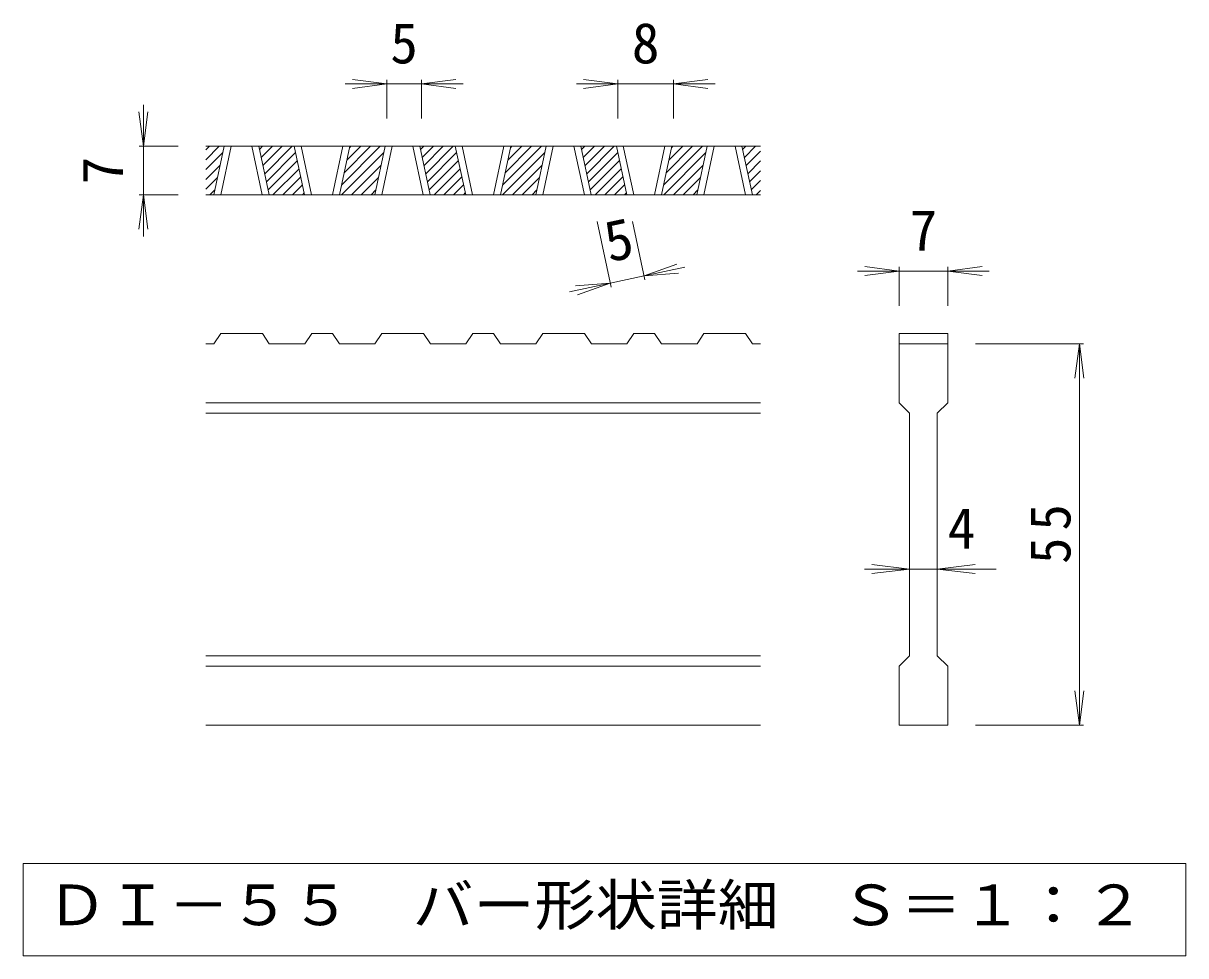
# Model space of a CAD drawing. Units: millimetres on the paper, enlarged 6 times, with parts at other scales. Extents: x -1114 to 1035, y -823 to 749.
# Drawn here: x 472 to 975, y -210 to 193 of the extents above; entities that cross this region are included whole.
import ezdxf
from ezdxf.enums import TextEntityAlignment as Align

# ---------------------------------------------------------------- set-up
doc = ezdxf.new("R2010")
doc.units = ezdxf.units.MM
doc.header["$LTSCALE"] = 6
doc.layers.add('D-0_通り芯', color=3, linetype='Continuous', lineweight=9)
doc.layers.add('D-4_寸法', color=7, linetype='Continuous', lineweight=9)
doc.styles.add('ＭＳ ゴシック', font='')
doc.styles.get('ＭＳ ゴシック').set_extended_font_data('MS Gothic')

msp = doc.modelspace()

# ---------------------------------------------------------------- linework, layer by layer
at = {"layer": 'D-0_通り芯'}
for p, q in [((791.33, 139.966), (551.33, 139.966)), ((551.33, 138.382), (552.914, 139.966)), ((551.33, 134.139), (557.157, 139.966)), ((551.33, 129.896), (558.684, 137.25)), ((554.771, 118.966), (559.265, 139.966)), ((557.771, 118.966), (562.265, 139.966)), ((571.265, 139.966), (575.759, 118.966)), ((574.265, 139.966), (578.759, 118.966)), ((574.557, 138.599), (575.924, 139.966)), ((575.305, 135.104), (580.167, 139.966)), ((576.053, 131.609), (584.41, 139.966)), ((576.801, 128.115), (588.652, 139.966)), ((577.549, 124.62), (590.184, 137.255)), ((594.098, 118.966), (589.604, 139.966)), ((597.098, 118.966), (592.604, 139.966)), ((610.592, 139.966), (606.098, 118.966)), ((613.604, 139.966), (609.11, 118.966)), ((610.002, 123.132), (626.836, 139.966)), ((610.079, 118.966), (628.363, 137.25)), ((611.157, 128.53), (622.593, 139.966)), ((612.312, 133.927), (618.351, 139.966)), ((613.467, 139.325), (614.108, 139.966)), ((624.45, 118.966), (628.944, 139.966)), ((627.45, 118.966), (631.944, 139.966)), ((640.944, 139.966), (645.438, 118.966)), ((643.944, 139.966), (648.438, 118.966)), ((644.237, 138.599), (645.604, 139.966)), ((644.984, 135.104), (649.846, 139.966)), ((645.732, 131.609), (654.089, 139.966)), ((646.48, 128.115), (658.332, 139.966)), ((647.228, 124.62), (659.864, 137.255)), ((663.778, 118.966), (659.284, 139.966)), ((666.778, 118.966), (662.284, 139.966)), ((680.272, 139.966), (675.778, 118.966)), ((683.284, 139.966), (678.79, 118.966)), ((679.681, 123.132), (696.515, 139.966)), ((679.758, 118.966), (698.042, 137.25)), ((680.836, 128.53), (692.273, 139.966)), ((681.991, 133.927), (688.03, 139.966)), ((683.146, 139.325), (683.787, 139.966)), ((694.129, 118.966), (698.623, 139.966)), ((697.129, 118.966), (701.623, 139.966)), ((710.623, 139.966), (715.117, 118.966)), ((713.623, 139.966), (718.117, 118.966)), ((713.916, 138.599), (715.283, 139.966)), ((714.664, 135.104), (719.525, 139.966)), ((715.412, 131.609), (723.768, 139.966)), ((716.159, 128.115), (728.011, 139.966)), ((716.907, 124.62), (729.543, 137.255)), ((733.457, 118.966), (728.963, 139.966)), ((736.457, 118.966), (731.963, 139.966)), ((749.951, 139.966), (745.457, 118.966)), ((752.963, 139.966), (748.469, 118.966)), ((749.36, 123.132), (766.195, 139.966)), ((749.437, 118.966), (767.721, 137.25)), ((750.516, 128.53), (761.952, 139.966)), ((751.671, 133.927), (757.709, 139.966)), ((752.826, 139.325), (753.467, 139.966)), ((763.809, 118.966), (768.302, 139.966)), ((766.809, 118.966), (771.302, 139.966)), ((780.302, 139.966), (784.796, 118.966)), ((783.302, 139.966), (787.796, 118.966)), ((783.595, 138.599), (784.962, 139.966)), ((784.343, 135.104), (789.205, 139.966)), ((785.091, 131.609), (791.33, 137.848)), ((551.33, 125.654), (557.528, 131.852)), ((578.297, 121.125), (590.932, 133.761)), ((614.321, 118.966), (627.208, 131.852)), ((647.976, 121.125), (660.612, 133.761)), ((684, 118.966), (696.887, 131.852)), ((717.655, 121.125), (730.291, 133.761)), ((753.68, 118.966), (766.566, 131.852)), ((785.839, 128.115), (791.33, 133.606)), ((551.33, 121.411), (556.373, 126.455)), ((580.38, 118.966), (591.68, 130.266)), ((584.623, 118.966), (592.428, 126.771)), ((618.564, 118.966), (626.053, 126.455)), ((650.059, 118.966), (661.359, 130.266)), ((654.302, 118.966), (662.107, 126.771)), ((688.243, 118.966), (695.732, 126.455)), ((719.738, 118.966), (731.039, 130.266)), ((723.981, 118.966), (731.787, 126.771)), ((757.922, 118.966), (765.411, 126.455)), ((786.587, 124.62), (791.33, 129.363)), ((553.127, 118.966), (555.218, 121.057)), ((588.865, 118.966), (593.176, 123.276)), ((622.806, 118.966), (624.898, 121.057)), ((658.545, 118.966), (662.855, 123.276)), ((692.486, 118.966), (694.577, 121.057)), ((728.224, 118.966), (732.534, 123.276)), ((762.165, 118.966), (764.256, 121.057)), ((787.334, 121.125), (791.33, 125.12)), ((789.418, 118.966), (791.33, 120.878)), ((791.33, 118.966), (551.33, 118.966)), ((593.108, 118.966), (593.924, 119.782)), ((662.787, 118.966), (663.603, 119.782)), ((732.466, 118.966), (733.282, 119.782)), ((554.823, 54.466), (557.823, 58.966)), ((575.811, 58.966), (557.823, 58.966)), ((575.811, 58.966), (578.811, 54.466)), ((594.151, 54.466), (597.151, 58.966)), ((606.151, 58.966), (597.151, 58.966)), ((606.151, 58.966), (609.163, 54.466)), ((624.502, 54.466), (627.502, 58.966)), ((645.49, 58.966), (627.502, 58.966)), ((645.49, 58.966), (648.49, 54.466)), ((663.83, 54.466), (666.83, 58.966)), ((675.83, 58.966), (666.83, 58.966)), ((675.83, 58.966), (678.842, 54.466)), ((694.181, 54.466), (697.181, 58.966)), ((715.169, 58.966), (697.181, 58.966)), ((715.169, 58.966), (718.169, 54.466)), ((733.509, 54.466), (736.509, 58.966)), ((745.509, 58.966), (736.509, 58.966)), ((745.509, 58.966), (748.521, 54.466)), ((763.861, 54.466), (766.861, 58.966)), ((784.849, 58.966), (766.861, 58.966)), ((784.849, 58.966), (787.849, 54.466)), ((851.33, 58.966), (851.33, 54.466)), ((554.823, 54.466), (551.33, 54.466)), ((594.151, 54.466), (578.811, 54.466)), ((624.502, 54.466), (609.163, 54.466)), ((663.83, 54.466), (648.49, 54.466)), ((694.181, 54.466), (678.842, 54.466)), ((733.509, 54.466), (718.169, 54.466)), ((763.861, 54.466), (748.521, 54.466)), ((791.33, 54.466), (787.849, 54.466)), ((851.33, 54.466), (872.33, 54.466)), ((851.33, 28.966), (851.33, 54.466)), ((872.33, 54.466), (872.33, 28.966)), ((791.33, 28.966), (551.33, 28.966)), ((851.33, 28.966), (855.83, 24.466)), ((867.83, 24.466), (872.33, 28.966)), ((791.33, 24.466), (551.33, 24.466)), ((855.83, -80.534), (855.83, 24.466)), ((867.83, 24.466), (867.83, -80.534)), ((791.33, -80.534), (551.33, -80.534)), ((791.33, -85.034), (551.33, -85.034)), ((851.33, -85.034), (855.83, -80.534)), ((851.33, -110.534), (851.33, -85.034)), ((867.83, -80.534), (872.33, -85.034)), ((872.33, -85.034), (872.33, -110.534)), ((791.33, -110.534), (551.33, -110.534)), ((872.33, -110.534), (851.33, -110.534))]:
    msp.add_line(p, q, dxfattribs=at)
msp.add_lwpolyline([(851.33, 58.966), (872.33, 58.966), (872.33, 54.466)], dxfattribs=at)
at = {"layer": 'D-0_通り芯', "color": 7}
msp.add_lwpolyline([(472.337, -170.534), (472.337, -210.405), (975.322, -210.405), (975.322, -170.534)], close=True, dxfattribs=at)
at = {"layer": 'D-4_寸法'}
for p, q in [((629.629, 166.966), (611.629, 166.966)), ((629.629, 166.966), (614.757, 168.924)), ((629.629, 166.966), (614.757, 165.008)), ((629.629, 168.766), (629.629, 151.966)), ((644.629, 166.966), (629.629, 166.966)), ((644.629, 166.966), (659.501, 168.924)), ((644.629, 168.766), (644.629, 151.966)), ((644.629, 166.966), (659.501, 165.008)), ((644.629, 166.966), (662.629, 166.966)), ((729.648, 166.966), (711.648, 166.966)), ((729.648, 166.966), (714.776, 168.924)), ((729.648, 166.966), (714.776, 165.008)), ((729.648, 168.766), (729.648, 151.966)), ((753.648, 166.966), (729.648, 166.966)), ((753.648, 166.966), (768.52, 168.924)), ((753.648, 168.766), (753.648, 151.966)), ((753.648, 166.966), (768.52, 165.008)), ((753.648, 166.966), (771.648, 166.966)), ((524.33, 139.966), (524.33, 157.966)), ((524.33, 139.966), (522.372, 154.838)), ((524.33, 139.966), (526.288, 154.838)), ((522.53, 139.966), (539.33, 139.966)), ((524.33, 139.966), (524.33, 118.966)), ((524.33, 118.966), (522.372, 104.094)), ((522.53, 118.966), (539.33, 118.966)), ((524.33, 118.966), (526.288, 104.094)), ((524.33, 118.966), (524.33, 100.966)), ((726.673, 78.985), (720.602, 107.353)), ((741.341, 82.124), (735.942, 107.353)), ((740.964, 83.884), (755.097, 88.911)), ((740.964, 83.884), (758.566, 87.651)), ((851.33, 85.966), (833.33, 85.966)), ((851.33, 85.966), (836.458, 87.924)), ((851.33, 85.966), (836.458, 84.008)), ((851.33, 87.766), (851.33, 70.966)), ((872.33, 85.966), (851.33, 85.966)), ((872.33, 85.966), (887.201, 87.924)), ((872.33, 87.766), (872.33, 70.966)), ((872.33, 85.966), (887.201, 84.008)), ((872.33, 85.966), (890.33, 85.966)), ((726.296, 80.745), (708.695, 76.979)), ((726.296, 80.745), (711.344, 79.548)), ((726.296, 80.745), (712.164, 75.719)), ((740.964, 83.884), (726.296, 80.745)), ((740.964, 83.884), (755.916, 85.082)), ((931.13, 54.466), (884.33, 54.466)), ((929.33, 54.466), (927.372, 39.594)), ((929.33, 54.466), (931.288, 39.594)), ((929.33, -110.534), (929.33, 54.466)), ((855.83, -43.034), (836.33, -43.034)), ((855.83, -43.034), (839.458, -41.076)), ((855.83, -43.034), (839.458, -44.992)), ((867.83, -43.034), (855.83, -43.034)), ((867.83, -43.034), (884.201, -41.076)), ((867.83, -43.034), (884.201, -44.992)), ((867.83, -43.034), (893.33, -43.034)), ((929.33, -110.534), (927.372, -95.662)), ((929.33, -110.534), (931.288, -95.662)), ((931.13, -110.534), (884.33, -110.534))]:
    msp.add_line(p, q, dxfattribs=at)

# ---------------------------------------------------------------- texts
at = {"layer": 'D-0_通り芯', "color": 2, "style": 'ＭＳ ゴシック', "width": 1.1}
msp.add_text('ＤＩ－５５\u3000バー形状詳細\u3000Ｓ＝１：２', height=17.6, dxfattribs=at).set_placement((482.33, -202.469), align=Align.BOTTOM_LEFT)
at = {"layer": 'D-4_寸法', "color": 2, "style": 'ＭＳ ゴシック'}
for s, p in [('5', (631.129, 170.566)), ('8', (735.648, 170.566)), ('7', (855.83, 89.566)), ('4', (872.33, -39.434))]:
    msp.add_text(s, height=17.6, dxfattribs=at).set_placement(p, align=Align.BOTTOM_LEFT)
for s, rotation, p in [('7', 90, (520.73, 123.466)), ('5', 12.079, (727.01, 84.579))]:
    msp.add_text(s, height=17.6, rotation=rotation, dxfattribs=at).set_placement(p, align=Align.BOTTOM_LEFT)
at = {"layer": 'D-4_寸法', "color": 2, "insert": (925.73, -40.784), "char_height": 17.6, "attachment_point": 7, "rotation": 90, "style": 'ＭＳ ゴシック'}
msp.add_mtext('\\T1.27;\\W0.95;55', dxfattribs=at)

doc.saveas('drawing.dxf')
